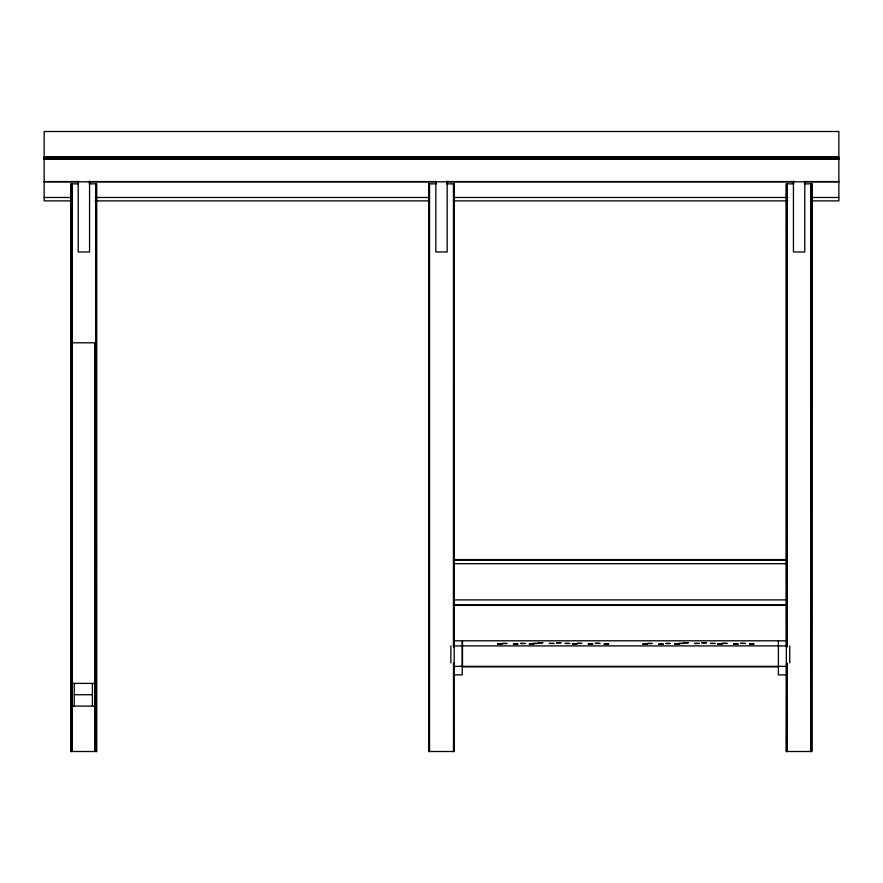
<?xml version="1.0" encoding="UTF-8"?>
<svg xmlns="http://www.w3.org/2000/svg" width="883" height="883" viewBox="0 0 883 883"><rect width="100%" height="100%" fill="white"/><g stroke="black" fill="none" stroke-linecap="round" stroke-linejoin="round"><path stroke-width="1.32" d="M44.15 157.064L838.85 157.141L44.15 157.295M44.15 157.45L838.85 157.395M44.15 157.582L838.85 157.704M44.15 157.847L838.85 157.781M44.15 157.925L838.85 158.068M44.15 158.145L838.85 158.212L44.15 158.432M44.15 158.51L838.85 158.576M44.15 158.708L838.85 158.642M44.15 159.006L838.85 158.841M44.15 159.095L838.85 159.05M44.15 159.304L838.85 159.293M44.15 181.589L78.642 181.589M88.3 181.589L435.981 181.589M447.019 181.589L794.7 181.589M804.358 181.589L838.85 181.589M44.15 181.821L838.85 181.821M78.587 183.852L71.181 183.852L71.181 751.499L96.589 751.499M89.183 183.852L96.589 183.852L96.644 751.499M436.202 183.852L428.796 183.852L428.818 751.499L454.204 751.499L454.127 183.852L446.798 183.852M793.817 183.852L786.411 183.852L786.521 646.786L786.587 183.852M804.413 183.852L811.819 183.852M44.15 197.483L71.744 197.483M95.198 197.483L429.083 197.483M453.917 197.483L787.802 197.483M811.256 197.483L838.85 197.483M71.744 200.882L44.15 200.882L44.15 131.501L838.85 131.501L838.85 200.882L811.256 200.882M95.198 200.882L429.083 200.882M453.917 200.882L787.802 200.882M71.965 342.792L94.669 342.792L94.669 751.499M454.281 559.579L786.356 559.579M454.281 560.175L786.356 560.175M454.281 563.707L786.356 563.707M454.281 599.899L786.356 599.899M454.281 604.811L786.356 604.811M454.281 605.407L786.356 605.407M454.27 640.804L462.217 640.804L462.217 674.866L454.27 674.866M786.345 640.804L462.504 640.804L462.504 666.875L778.398 666.875M454.27 645.903L462.217 645.903M462.504 645.903L786.345 645.903M454.27 666.356L462.217 666.356M462.504 666.356L786.345 666.356M786.345 674.866L778.398 674.866L778.398 640.804M71.965 683.387L94.669 683.387M74.238 694.733L92.395 694.733M71.965 706.091L94.669 706.091M811.885 183.852L811.874 751.499L786.411 751.499L786.488 663.321M811.709 183.852L811.598 751.499M811.51 183.852L811.411 751.499M811.201 183.852L811.201 751.499M811.035 183.852L811.146 751.499M804.788 181.158L804.788 251.975L793.442 251.975L793.442 181.158M789.744 645.915L789.744 662.945M787.139 646.786L787.139 183.852L786.919 646.786M787.139 663.321L787.139 751.499M787.029 663.321L786.919 751.499M786.764 183.852L786.764 646.786M786.863 663.321L786.863 751.499M786.72 663.321L786.587 751.499M786.345 183.852L786.356 751.499M454.094 183.852L453.983 646.786M454.028 663.321L454.061 751.499M453.851 183.852L453.796 646.786M453.939 663.321L453.895 751.499M453.641 183.852L453.696 646.786M453.752 663.321L453.641 751.499M453.476 183.852L453.421 646.786M453.476 663.321L453.531 751.499M450.871 645.915L450.871 662.945M447.173 181.158L447.173 251.975L435.827 251.975L435.827 181.158M429.524 183.852L429.524 751.499M429.304 183.852L429.359 751.499M429.149 183.852L429.204 751.499M429.017 183.852L428.939 751.499M428.73 183.852L428.741 751.499M96.479 183.852L96.446 751.499M96.324 183.852L96.28 751.499M96.137 183.852L96.081 751.499M95.805 183.852L95.805 751.499M92.395 683.387L92.395 706.091M89.558 181.158L89.558 251.975L78.212 251.975L78.212 181.158M74.238 683.387L74.238 706.091M71.909 183.852L71.965 751.499M71.689 183.852L71.854 751.499M71.534 183.852L71.589 751.499M71.324 183.852L71.49 751.499M71.115 183.852L71.126 751.499M497.526 644.126L501.986 644.149L497.526 644.126M502.361 643.464L506.82 643.497L502.361 643.464M513.42 644.126L517.88 644.149L513.42 644.126M520.529 643.464L524.988 643.497L520.529 643.464M529.314 644.126L533.774 644.149L529.314 644.126M533.475 643.42L537.935 643.453L533.475 643.42M538.31 642.769L542.78 642.791L538.31 642.769M549.369 643.42L553.829 643.453L549.369 643.42M556.478 642.769L560.937 642.791L556.478 642.769M565.263 643.42L569.723 643.453L565.263 643.42M572.383 644.049L576.842 644.071L572.383 644.049M577.217 643.387L581.676 643.42L577.217 643.387M588.277 644.049L592.736 644.071L588.277 644.049M595.385 643.387L599.844 643.42L595.385 643.387M604.171 644.049L608.63 644.071L604.171 644.049M642.846 644.126L647.305 644.149L642.846 644.126M647.68 643.464L652.14 643.497L647.68 643.464M658.74 644.126L663.199 644.149L658.74 644.126M665.837 643.464L670.307 643.497L665.837 643.464M674.634 644.126L679.093 644.149L674.634 644.126M678.795 643.42L683.254 643.453L678.795 643.42M683.63 642.769L688.089 642.791L683.63 642.769M694.689 643.42L699.148 643.453L694.689 643.42M701.797 642.769L706.257 642.791L701.797 642.769M710.583 643.42L715.042 643.453L710.583 643.42M717.702 644.049L722.162 644.071L717.702 644.049M722.537 643.387L726.996 643.42L722.537 643.387M733.596 644.049L738.056 644.071L733.596 644.049M740.694 643.387L745.164 643.42L740.694 643.387M749.49 644.049L753.95 644.071L749.49 644.049"/></g></svg>
